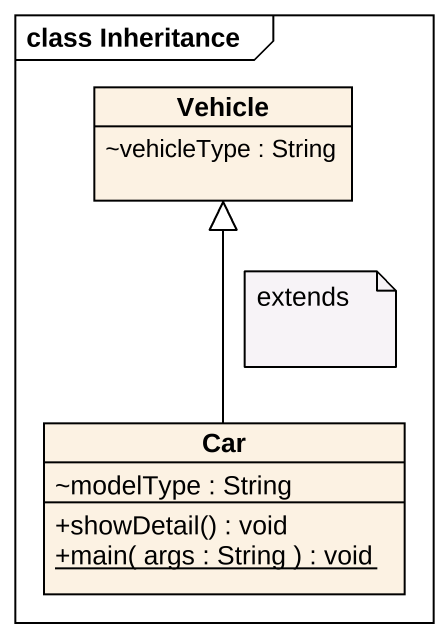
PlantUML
@startuml
mainframe class Inheritance
hide circle
hide empty members
skinparam classAttributeIconSize 0
class Vehicle {
  ~vehicleType : String
}
class Car {
  ~modelType : String
  +showDetail() : void
  {static} +main( args : String ) : void
}
Car -up-|> Vehicle
note as N1
  extends
end note
@enduml
